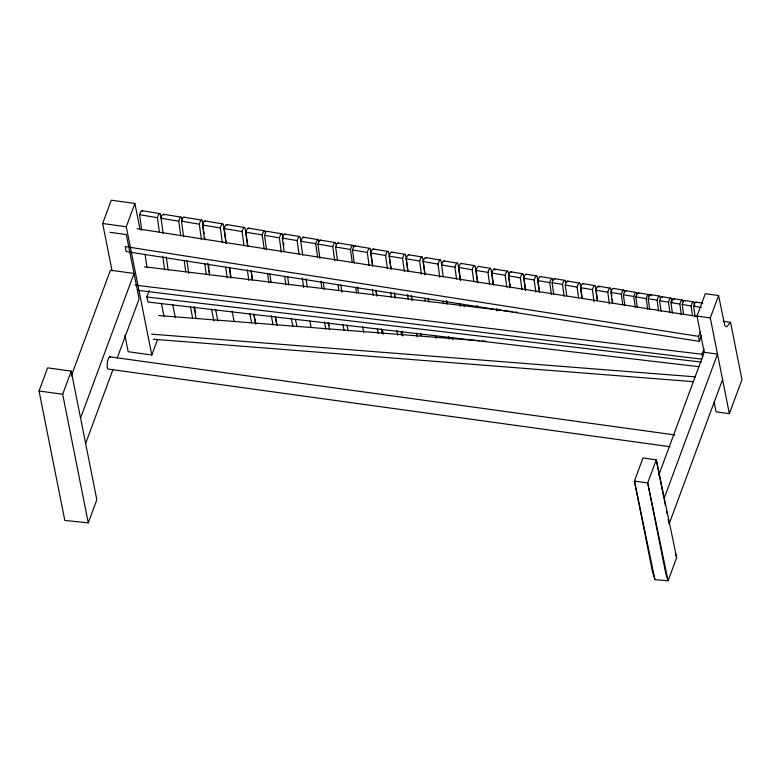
<?xml version="1.0" encoding="UTF-8"?>
<svg xmlns="http://www.w3.org/2000/svg" width="781" height="781" viewBox="0 0 781 781"><rect width="100%" height="100%" fill="white"/><g stroke="black" fill="none" stroke-linecap="round" stroke-linejoin="round"><path stroke-width="1.17" d="M39.05 390.988L47.602 367.861L71.227 371.121L96.824 499.713L88.273 522.84L64.823 520.439L39.05 390.988L62.675 394.259L88.273 522.84M112.103 270.987L102.653 223.493L111.263 200.2L134.888 203.47L140.063 229.468M62.675 394.259L71.227 371.121M124.862 335.098L128.172 351.714L151.797 354.984L126.268 226.763L134.888 203.47M71.266 376.061L110.424 270.187L134.049 273.457L80.57 418.04M85.627 443.462L113.079 369.257M117.277 357.903L139.106 298.879L126.307 234.573L110.072 232.328M698.975 366.709L148.078 302.042L146.848 296.995L149.278 290.425M151.797 354.984L157.635 339.208M658.734 475.229L704.218 352.28L697.013 316.08L705.292 293.695L718.579 295.53L724.788 325.677L726.642 326.858L730.547 322.328L723.294 321.333M698.575 336.367L125.302 246.571L126.092 251.55L699.366 341.346L698.575 336.367L700.196 331.984M699.366 341.346L701.397 335.869M714.195 402.41L716.07 411.831L729.356 413.666L710.3 317.916L718.579 295.53M702.695 357.317L701.992 354.291L704.013 348.814M722.571 379.537L669.083 524.119L668.165 519.492M729.356 413.666L741.95 379.634L730.547 322.328M676.658 557.663L668.097 580.8L654.947 579.668L652.438 571.536L634.436 481.106L642.997 457.969L656.284 459.814L676.658 557.663L675.223 553.026M158.523 315.524L479.632 340.741M482.062 340.936L485.714 341.219M151.631 334.161L695.315 376.852M153.281 339.247L693.323 381.655M146.848 296.995L701.387 362.091M144.446 266.78L512.668 311.717M515.089 312.01L517.51 312.302M135.133 285.114L701.992 354.291M137.524 290.307L701.953 359.182M102.653 223.493L126.268 226.763M697.013 316.08L710.3 317.916M704.218 352.28L717.505 354.115L664.026 498.698L656.284 459.814L647.722 482.941L665.588 572.668L668.097 580.8L647.722 482.941L634.436 481.106L654.947 579.668M109.691 356.819L674.891 434.958M669.961 446.722L108.383 369.091A6.199 1.718 -82.1 0 1 107.475 361.808A6.199 1.718 -82.1 0 1 110.492 357.415M137.007 228.687L698.243 316.598M183.974 217.186L201.781 220.135M554.588 278.651L564.966 280.369M613.417 288.414L623.794 290.132M650.671 294.652L659.574 296.136M696.125 302.13L702.802 303.233M284.782 234.075L299.621 236.536M303.379 237.199L318.209 239.66M338.114 242.959L352.944 245.419M662.083 296.702L670.986 298.176M673.437 298.576L682.34 300.06M684.722 300.451L693.626 301.925M204.983 220.964L222.78 223.913M226.724 224.567L244.521 227.515M248.387 228.159L264.71 230.864M267.004 231.332L281.843 233.792M320.435 240.118L335.274 242.579M354.945 245.898L369.774 248.358M408.756 254.772L422.101 256.978M425.635 257.564L440.474 260.024M461.288 263.451L474.633 265.667M478.587 266.399L490.458 268.361M494.324 269.006L507.67 271.212M526.277 274.229L536.654 275.947M540.413 276.572L552.274 278.544M567.728 281.101L579.6 283.073M583.046 283.64L594.907 285.612M598.402 286.188L610.273 288.16M625.874 290.747L636.261 292.465M638.311 292.826L648.699 294.554M142.093 210.675L159.89 213.633M163.424 214.219L181.231 217.167M373.279 249.002L388.118 251.462M391.711 252.107L405.056 254.323M510.969 271.837L522.84 273.799M444.047 260.922L457.393 263.138M183.633 236.682L181.495 221.218L199.292 224.176A7.527 1.845 -80.6 0 1 202.523 221.872L202.855 224.254M553.749 294.564L552.099 282.683L562.486 284.411A7.527 1.845 -80.6 0 1 565.717 282.107M612.402 303.087L610.927 292.445L621.305 294.173A7.527 1.845 -80.6 0 1 624.546 291.869M649.694 309.54L648.191 298.693L657.085 300.168A7.527 1.845 -80.6 0 1 660.326 297.873M695.119 316.852L693.635 306.172L701.426 307.46M284.128 251.365L282.292 238.117L297.131 240.568A7.527 1.845 -80.6 0 1 300.363 238.273L302.706 255.172M318.96 241.407A7.527 1.845 -80.6 0 0 315.729 243.701L300.89 241.241A7.527 1.845 -80.6 0 1 303.829 237.766M337.441 260.083L335.625 247.001L350.464 249.461A7.527 1.845 -80.6 0 1 353.695 247.157M661.068 311.307L659.594 300.734L668.497 302.208A7.527 1.845 -80.6 0 1 671.728 299.914L672.06 302.267M672.421 313.24L670.957 302.618L679.851 304.092A7.527 1.845 -80.6 0 1 683.092 301.798M683.551 313.982L682.233 304.492L691.136 305.967A7.527 1.845 -80.6 0 1 694.377 303.663L694.699 306.045M204.476 239.269L202.494 225.006L220.301 227.954A7.527 1.845 -80.6 0 1 223.532 225.65L226.012 243.516M226.217 242.92L224.235 228.608L242.042 231.557A7.527 1.845 -80.6 0 1 245.273 229.253L247.587 245.976M247.899 246.552L245.908 232.201L262.221 234.905A7.527 1.845 -80.6 0 1 265.452 232.601M266.526 249.822L264.525 235.374L279.354 237.834A7.527 1.845 -80.6 0 1 282.595 235.53L283.093 239.152M319.927 258.423L317.955 244.16L332.784 246.62A7.527 1.845 -80.6 0 1 336.025 244.316M354.271 263.06L352.456 249.93L367.285 252.39A7.527 1.845 -80.6 0 1 370.526 250.096L372.674 265.628M407.926 270.822L406.266 258.804L419.612 261.02A7.527 1.845 -80.6 0 1 422.853 258.726L424.854 273.165M424.991 274.873L423.156 261.606L437.985 264.066A7.527 1.845 -80.6 0 1 441.226 261.772L443.198 276.806M460.614 280.564L458.798 267.493L472.154 269.709A7.527 1.845 -80.6 0 1 475.385 267.405L477.523 282.878M477.757 282.41L476.098 270.431L487.969 272.403A7.527 1.845 -80.6 0 1 491.2 270.099L493.201 284.499M493.504 285.065L491.835 273.038L505.19 275.254A7.527 1.845 -80.6 0 1 508.421 272.959L508.753 275.371M525.457 290.337L523.787 278.27L534.175 279.988A7.527 1.845 -80.6 0 1 537.406 277.694L539.368 291.85M539.564 292.445L537.924 280.613L549.785 282.576A7.527 1.845 -80.6 0 1 553.026 280.281M566.733 295.872L565.239 285.143L577.11 287.105A7.527 1.845 -80.6 0 1 580.342 284.811L582.167 297.951M582.05 298.459L580.556 287.681L592.428 289.644A7.527 1.845 -80.6 0 1 595.659 287.349L597.494 300.558M597.387 300.822L595.913 290.229L607.784 292.192A7.527 1.845 -80.6 0 1 611.015 289.897L611.835 295.784M624.868 305.469L623.384 294.779L633.772 296.507A7.527 1.845 -80.6 0 1 637.003 294.203M637.316 307.607L635.832 296.868L646.209 298.586A7.527 1.845 -80.6 0 1 649.45 296.292M141.771 230.356L139.604 214.716L157.401 217.665A7.527 1.845 -80.6 0 1 160.642 215.371L163.151 233.451M182.305 221.277L181.973 218.905A7.527 1.845 -80.6 0 0 178.742 221.208L160.945 218.25A7.527 1.845 -80.6 0 1 164.049 215.292M372.615 266.214L370.79 253.044L385.629 255.504A7.527 1.845 -80.6 0 1 388.86 253.21L391.027 268.791M391.056 269.367L389.221 256.148L402.576 258.365A7.527 1.845 -80.6 0 1 405.808 256.061L407.975 271.71M510.159 287.945L508.48 275.869L520.351 277.841A7.527 1.845 -80.6 0 1 523.582 275.537L525.545 289.702M460.282 280.291L458.144 264.876A7.527 1.845 -80.6 0 0 454.913 267.17L441.558 264.964A7.527 1.845 -80.6 0 1 444.291 261.118M664.25 499.85L665.402 505.629M666.554 511.409L667.013 513.713M452.267 337.255L452.746 339.637M448.724 336.64L449.192 339.022M435.671 335.996L436.149 338.368M420.559 333.35L421.027 335.723M416.556 333.233L417.269 336.787M401.795 331.193L402.742 335.928M401.053 331.671L401.756 335.215M396.826 330.392L397.763 335.117M382.3 329.533L383.237 334.258M381.353 328.821L382.29 333.526M377.36 328.742L378.297 333.448M362.599 326.692L363.77 332.579M346.989 325.081L348.16 330.949M342.927 324.613L344.118 330.597M328.645 323.285L329.123 325.677M328.157 322.573L329.592 329.748M324.408 321.938L325.823 329.094M309.881 321.089L311.063 327.054M295.54 319.595L296.956 326.712M291.303 318.287L292.953 326.585M275.429 316.686L276.835 323.783M275.303 317.223L276.952 325.531M271.192 315.397L273.077 324.857M254.001 314.743L255.875 324.174M253.708 314.128L255.592 323.588M249.774 313.474L251.648 322.904M232.055 311.023L234.163 321.635M215.536 309.305L217.879 321.059M211.553 309.227L213.887 320.991M194.449 307.089L195.641 313.064M193.834 306.777L196.177 318.541M190.437 306.933L192.575 317.672M172.728 304.483L175.334 317.613M161.394 303.321L164.01 316.461M691.136 305.967L692.454 315.456M679.851 304.092L681.325 314.723M668.497 302.208L669.961 312.781M657.085 300.168L658.588 311.014M646.209 298.586L647.703 309.325M633.772 296.507L635.256 307.187M621.305 294.173L622.789 304.805M612.324 299.318L612.646 301.671M607.784 292.192L609.414 303.965M592.428 289.644L594.087 301.632M577.11 287.105L578.594 297.844M562.486 284.411L564.126 296.292M549.785 282.576L551.425 294.417M534.175 279.988L535.844 292.065M520.351 277.841L522.02 289.907M509.085 277.772L509.593 281.394M509.925 283.806L510.423 287.418M505.19 275.254L506.849 287.281M496.521 308.495L496.853 310.897M487.969 272.403L489.628 284.372M472.154 269.709L473.794 281.59M477.093 305.361L477.416 307.743M463.904 304.336L464.236 306.718M454.913 267.17L456.553 279.022M459.999 303.887L460.321 306.259M446.488 300.49L447.083 304.073M437.985 264.066L439.82 277.323M443.169 301.437L443.501 303.848M428.359 298.449L428.857 302.062M428.33 298.977L428.662 301.388M419.612 261.02L421.447 274.238M424.776 298.254L425.108 300.656M411.421 296.048L412.095 300.851M411.314 295.784L411.812 299.396M402.576 258.365L404.402 271.573M407.565 294.398L408.238 299.201M394.346 292.777L395.01 297.571M394.385 293.383L395.049 298.186M385.629 255.504L387.454 268.674M390.773 292.611L391.437 297.395M376.149 290.708L376.813 295.491M375.934 290.151L376.764 296.136M367.285 252.39L369.11 265.511M372.41 289.37L373.24 295.335M357.581 286.91L358.411 292.875M350.464 249.461L352.27 262.543M355.736 287.506L356.556 293.451M340.897 285.045L341.893 292.182M332.784 246.62L334.766 260.883M338.056 284.665L338.886 290.61M323.227 282.205L324.213 289.341M315.729 243.701L317.564 256.998M320.913 281.16L321.918 288.414M306.084 278.71L307.255 287.164M297.131 240.568L298.967 253.815M302.306 277.909L303.643 287.545M283.591 242.774L283.933 245.185M287.642 276.65L288.804 285.085M279.354 237.834L281.355 252.283M284.694 276.367L285.866 284.801M269.865 273.906L271.027 282.341M262.221 234.905L264.212 249.266M267.532 273.194L268.859 282.761M251.209 270.49L252.536 280.057M251.062 271.066L252.224 279.422M242.042 231.557L244.023 245.869M247.323 269.728L248.817 280.467M229.692 267.971L231.01 277.509M229.311 267.327L230.795 278.036M220.301 227.954L222.273 242.227M225.738 267.2L227.222 277.899M203.187 226.636L203.519 229.018M203.851 231.401L204.173 233.783M204.671 237.356L205.003 239.738M208.468 264.739L208.966 268.313M209.288 270.685L209.62 273.067M207.775 263.06L209.415 274.951M199.292 224.176L201.439 239.63M204.729 263.422L206.213 274.121M186.932 260.473L188.748 273.555M178.742 221.208L180.753 235.686M184.267 261.039L185.771 271.905M166.294 256.881L168.14 270.158M157.401 217.665L159.402 232.103M162.741 256.178L164.576 269.406M145.11 254.43L146.945 267.658M202.494 225.006A7.527 1.845 -80.6 0 1 205.442 221.521M139.604 214.716A7.527 1.845 -80.6 0 1 142.542 211.241M508.48 275.869A7.527 1.845 -80.6 0 1 511.213 272.032M317.955 244.16A7.527 1.845 -80.6 0 1 320.893 240.685M389.221 256.148A7.527 1.845 -80.6 0 1 392.169 252.673M264.525 235.374A7.527 1.845 -80.6 0 1 267.258 231.527M693.635 306.172A7.527 1.845 -80.6 0 1 696.584 302.696M648.191 298.693A7.527 1.845 -80.6 0 1 651.295 295.735M610.927 292.445A7.527 1.845 -80.6 0 1 613.661 288.609M552.099 282.683A7.527 1.845 -80.6 0 1 555.037 279.207M181.495 221.218A7.527 1.845 -80.6 0 1 184.228 217.382M224.235 228.608A7.527 1.845 -80.6 0 1 227.173 225.123M245.908 232.201A7.527 1.845 -80.6 0 1 248.641 228.355M282.292 238.117A7.527 1.845 -80.6 0 1 285.241 234.632M335.625 247.001A7.527 1.845 -80.6 0 1 338.358 243.164M352.456 249.93A7.527 1.845 -80.6 0 1 355.394 246.454M370.79 253.044A7.527 1.845 -80.6 0 1 373.738 249.569M406.266 258.804A7.527 1.845 -80.6 0 1 409 254.967M423.156 261.606A7.527 1.845 -80.6 0 1 426.094 258.13M458.798 267.493A7.527 1.845 -80.6 0 1 461.532 263.656M476.098 270.431A7.527 1.845 -80.6 0 1 478.831 266.594M491.835 273.038A7.527 1.845 -80.6 0 1 494.949 270.08M523.787 278.27A7.527 1.845 -80.6 0 1 526.521 274.424M537.924 280.613A7.527 1.845 -80.6 0 1 540.657 276.777M565.239 285.143A7.527 1.845 -80.6 0 1 568.187 281.668M580.556 287.681A7.527 1.845 -80.6 0 1 583.29 283.845M595.913 290.229A7.527 1.845 -80.6 0 1 599.027 287.262M623.384 294.779A7.527 1.845 -80.6 0 1 626.118 290.942M635.832 296.868A7.527 1.845 -80.6 0 1 638.77 293.392M659.594 300.734A7.527 1.845 -80.6 0 1 662.542 297.258M670.957 302.618A7.527 1.845 -80.6 0 1 674.062 299.66M682.233 304.492A7.527 1.845 -80.6 0 1 685.181 301.017"/></g></svg>
